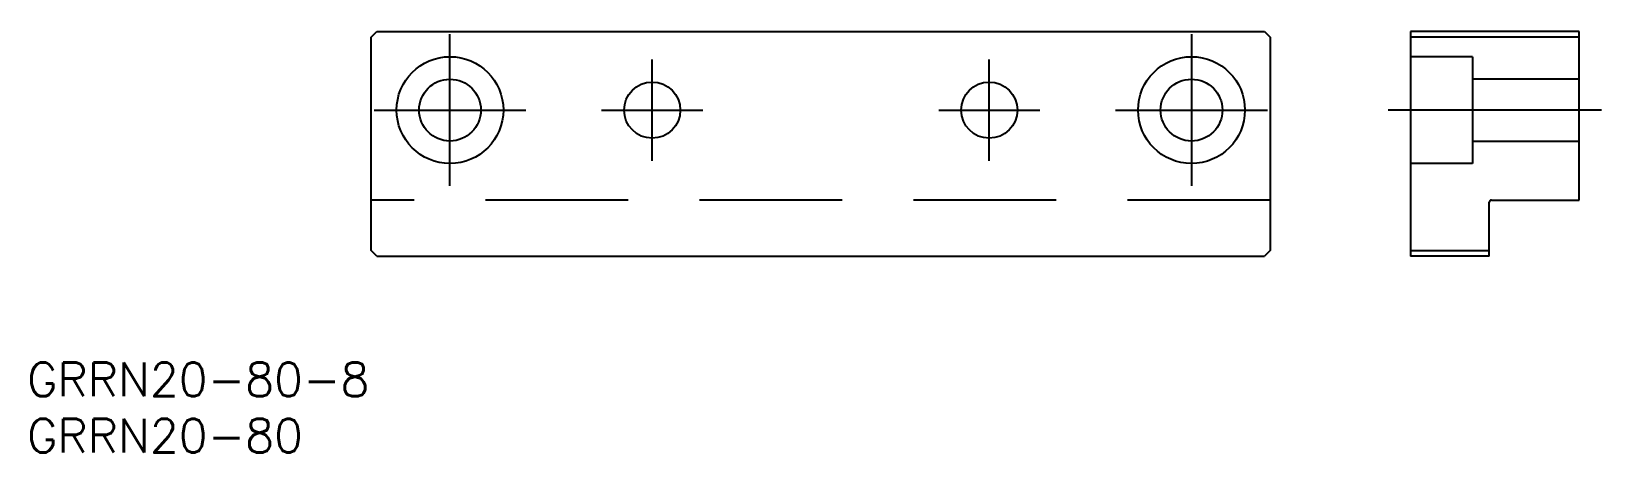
# Model space of a CAD drawing. Extents: x -70 to 70, y -17 to 20.
import ezdxf

# ---------------------------------------------------------------- set-up
doc = ezdxf.new("R2010")
doc.units = 0
doc.linetypes.add('CENTER', pattern=[50.8, 31.75, -6.35, 6.35, -6.35])
doc.linetypes.add('DASHED', pattern=[19.05, 12.7, -6.35])
doc.layers.get('0').update_dxf_attribs({"linetype": 'CONTINUOUS'})
doc.layers.add('CENTER', color=1, linetype='CENTER')
doc.styles.get("Standard").update_dxf_attribs({"font": 'txt.shx', "height": 3, "bigfont": 'bigfont.shx'})

msp = doc.modelspace()

# ---------------------------------------------------------------- linework, layer by layer
at = {"color": 7, "linetype": 'CONTINUOUS'}
for p, q in [((-40, 19.5), (-39.5, 20)), ((-39.5, 20), (39.5, 20)), ((39.5, 20), (40, 19.5)), ((52.5, 20), (52.5, 0)), ((67.5, 20), (52.5, 20)), ((67.5, 5), (67.5, 20)), ((-40, 0.5), (-40, 19.5)), ((40, 19.5), (40, 0.5)), ((67.5, 19.5), (52.5, 19.5)), ((59.5, 0), (59.5, 4.8)), ((59.7, 5), (67.5, 5)), ((-39.5, 0), (-40, 0.5)), ((-39.5, 0), (39.5, 0)), ((40, 0.5), (39.5, 0)), ((52.5, 0.5), (59.5, 0.5)), ((59.5, 0), (52.5, 0))]:
    msp.add_line(p, q, dxfattribs=at)
at = {"color": 3, "linetype": 'DASHED'}
for p, q in [((58, 17.75), (52.5, 17.75)), ((58, 17.75), (58, 8.25)), ((67.5, 15.75), (58, 15.75)), ((58, 10.25), (67.5, 10.25)), ((58, 8.25), (52.5, 8.25)), ((40, 5), (-40, 5))]:
    msp.add_line(p, q, dxfattribs=at)
at = {"color": 7, "linetype": 'CONTINUOUS'}
for centre, radius in [((-33, 13), 4.75), ((33, 13), 4.75), ((-33, 13), 2.75), ((-15, 13), 2.5), ((15, 13), 2.5), ((33, 13), 2.75)]:
    msp.add_circle(centre, radius, dxfattribs=at)
msp.add_arc((59.7, 4.8), 0.2, 90, 180, dxfattribs=at)
at = {"layer": 'CENTER', "color": 1, "linetype": 'CENTER'}
for p, q in [((-33, 6.25), (-33, 19.75)), ((33, 19.75), (33, 6.25)), ((-15, 8.5), (-15, 17.5)), ((15, 8.5), (15, 17.5)), ((-39.75, 13), (-26.25, 13)), ((-19.5, 13), (-10.5, 13)), ((10.5, 13), (19.5, 13)), ((26.25, 13), (39.75, 13)), ((69.5, 13), (50.5, 13))]:
    msp.add_line(p, q, dxfattribs=at)

# ---------------------------------------------------------------- texts
at = {"color": 7, "linetype": 'CONTINUOUS'}
for s, p in [('GRRN20-80-8', (-70.64, -12.46)), ('GRRN20-80', (-70.64, -17.46))]:
    msp.add_text(s, height=3, dxfattribs=at).set_placement(p)

doc.saveas('drawing.dxf')
